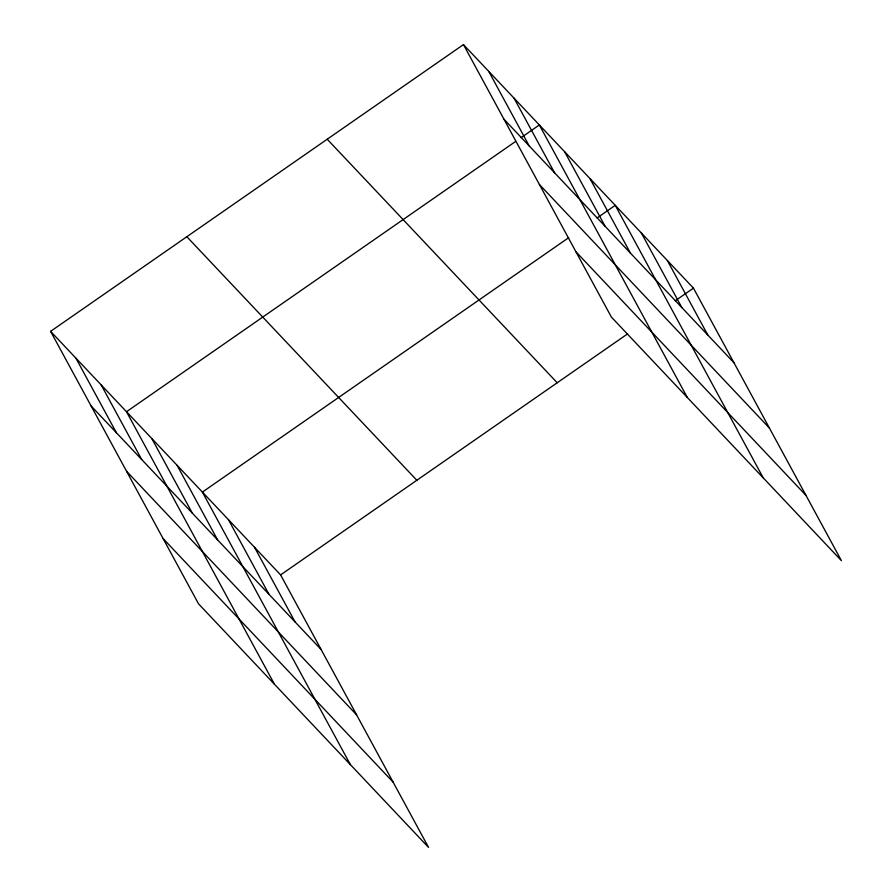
<?xml version="1.0" encoding="UTF-8"?>
<svg xmlns="http://www.w3.org/2000/svg" width="892" height="892" viewBox="0 0 892 892"><rect width="100%" height="100%" fill="white"/><g stroke="black" fill="none" stroke-linecap="round" stroke-linejoin="round"><path stroke-width="1.34" d="M50.599 331.356L280.601 574.905L428.55 847.4L198.548 603.862L50.599 331.356L463.45 44.6L693.452 288.138L841.401 560.644L611.399 317.095L463.45 44.6M515.509 141.527L126.497 411.725L274.446 684.231M521.184 137.591L539.348 124.969L687.308 397.464M568.706 237.673L202.395 492.094L350.355 764.6M597.082 217.96L615.246 205.338L763.206 477.833M280.601 574.905L627.6 333.876M675.289 300.76L693.452 288.138M503.958 119.205L733.96 362.743M539.415 184.51L769.417 428.048M575.942 251.789L805.944 495.339M327.208 139.23L557.21 382.768M186.841 236.726L416.843 480.275M91.107 405.96L321.109 649.51M126.564 471.266L356.566 714.815M163.091 538.556L393.093 782.094M667.383 260.542L707.891 335.147M641.315 232.935L681.822 307.539M589.947 178.545L630.454 253.15M564.647 151.763L605.155 226.367M514.048 98.176L554.556 172.78M488.749 71.393L529.257 145.998M254.532 547.298L295.04 621.902M228.464 519.702L268.971 594.306M177.095 465.312L217.603 539.916M151.796 438.518L192.304 513.123M101.197 384.943L141.705 459.547M75.898 358.149L116.406 432.754"/></g></svg>
